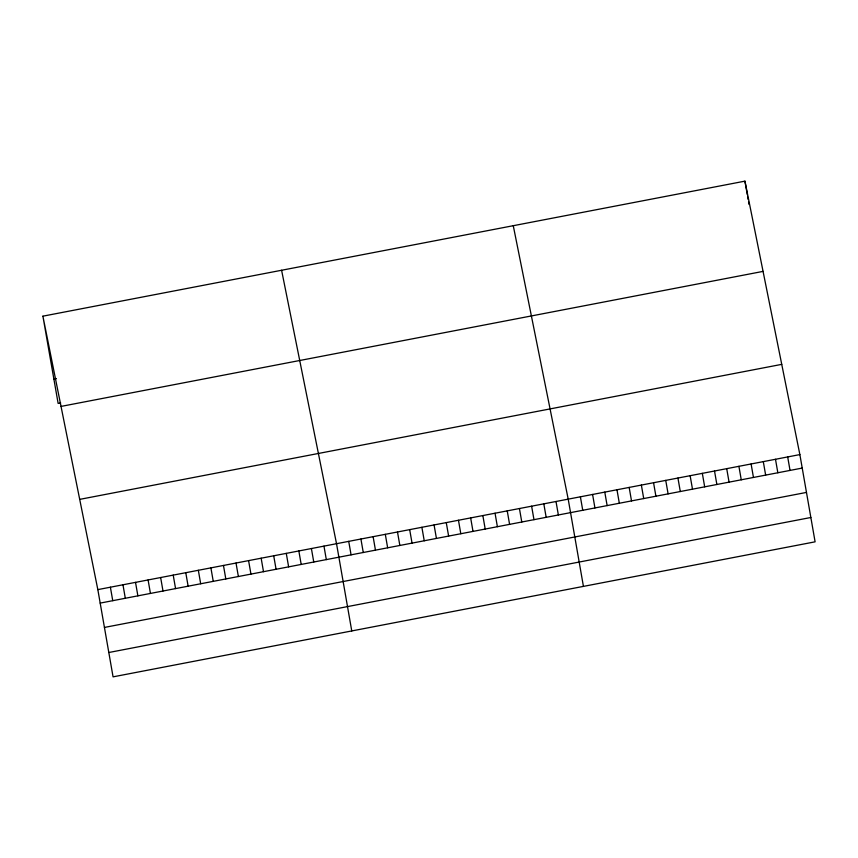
<?xml version="1.0" encoding="UTF-8"?>
<svg xmlns="http://www.w3.org/2000/svg" width="858" height="858" viewBox="0 0 858 858"><rect width="100%" height="100%" fill="white"/><g stroke="black" fill="none" stroke-linecap="round" stroke-linejoin="round"><path stroke-width="1.29" d="M42.9 316.173L744.937 181.145L799.87 454.59L815.1 541.827L113.063 676.855L97.833 589.618L42.9 316.173L58.13 403.41L60.639 402.928M53.882 379.064L56.392 378.582M61.025 406.413L763.073 271.385M79.708 499.377L781.745 364.36M97.833 589.618L799.87 454.59M100.193 603.099L802.23 468.071M104.44 627.434L806.477 492.417M108.816 652.509L810.853 517.492M513.266 225.708L568.2 499.152L583.429 586.389M281.596 270.259L336.529 543.704L351.759 630.941M744.937 181.145L747.297 194.637M747.715 197.061L748.144 199.496M748.573 201.93L748.991 204.365M787.687 456.939L790.036 470.42M775.493 459.287L777.841 472.769M763.298 461.625L765.647 475.107M751.104 463.974L753.453 477.456M738.91 466.323L741.258 479.804M726.715 468.661L729.064 482.142M714.521 471.01L716.87 484.491M702.327 473.359L704.686 486.84M690.132 475.697L692.492 489.178M677.938 478.045L680.297 491.527M665.744 480.394L668.103 493.876M653.56 482.732L655.909 496.214M641.366 485.081L643.715 498.562M629.171 487.43L631.52 500.911M616.977 489.768L619.326 503.249M604.783 492.117L607.132 505.598M592.588 494.465L594.937 507.947M580.394 496.803L582.743 510.285M556.005 501.501L558.365 514.982M543.811 503.839L546.171 517.32M531.617 506.188L533.976 519.669M519.433 508.537L521.782 522.018M507.239 510.875L509.588 524.356M495.045 513.223L497.393 526.705M482.85 515.561L485.199 529.054M470.656 517.91L473.005 531.392M458.462 520.259L460.81 533.74M446.267 522.597L448.627 536.089M434.073 524.946L436.432 538.427M421.879 527.295L424.238 540.776M409.684 529.633L412.044 543.125M397.49 531.981L399.849 545.463M385.306 534.33L387.655 547.812M373.112 536.668L375.461 550.16M360.918 539.017L363.266 552.498M348.723 541.366L351.072 554.847M323.97 546.128L326.319 559.609M311.4 548.541L313.76 562.022M298.841 550.954L301.19 564.435M286.282 553.378L288.631 566.859M273.713 555.791L276.072 569.272M261.154 558.204L263.503 571.685M248.584 560.617L250.944 574.099M236.025 563.041L238.374 576.522M223.466 565.454L225.815 578.935M210.896 567.867L213.256 581.349M198.337 570.291L200.686 583.772M185.778 572.704L188.127 586.186M173.209 575.117L175.568 588.599M160.65 577.531L162.999 591.012M148.091 579.954L150.44 593.436M135.521 582.367L137.881 595.849M122.962 584.781L125.311 598.262M110.392 587.204L112.752 600.686"/></g></svg>
